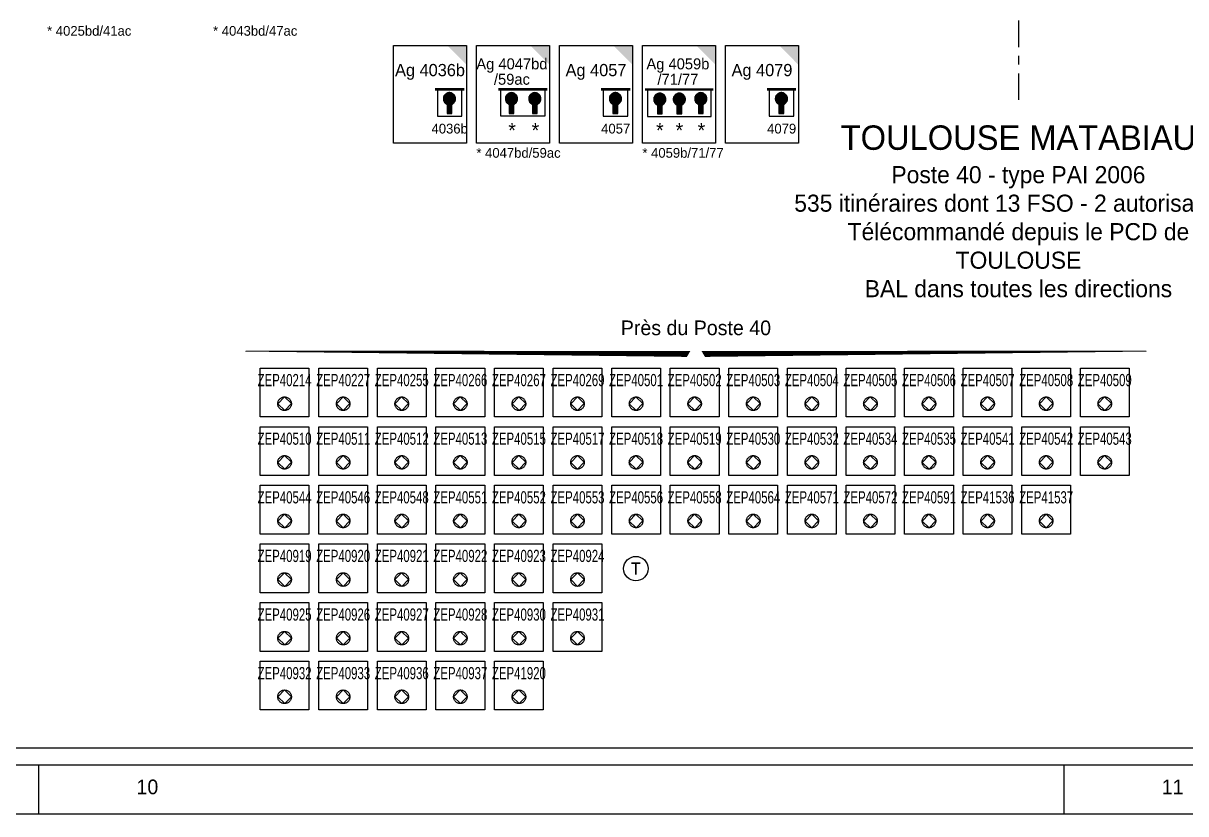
# Model space of a CAD drawing. Header units: metres. Extents: x 0 to 4410, y 0 to 594.
# Drawn here: x 1886.8 to 2124.9, y 0 to 161.8 of the extents above; entities that cross this region are included whole.
import ezdxf
from ezdxf.enums import TextEntityAlignment as Align

# ---------------------------------------------------------------- set-up
doc = ezdxf.new("R2010")
doc.units = ezdxf.units.M
doc.linetypes.add('AXES', pattern=[36, 18, -6, 6, -6])
doc.linetypes.add('CONTINU', pattern=[5000, 5000, 0])
doc.layers.add('FORMAT', color=7, linetype='Continuous')
doc.layers.add('PROFIL', color=7, linetype='Continuous')
doc.styles.add('es_norme', font='es_isocp.shx')
doc.styles.add('ISO8C1', font='es_isocp.shx')

# ---------------------------------------------------------------- blocks, each defined once
blk = doc.blocks.new('cap2c')
at = {"linetype": 'CONTINU'}
for p, q in [((-10, 5.5), (-10, 11)), ((-1, 11), (-1, 5.5)), ((-1, 5.5), (-10, 5.5))]:
    blk.add_line(p, q, dxfattribs=at)
at = {"linetype": 'CONTINU', "const_width": 0.5}
blk.add_lwpolyline([(-0.5, 11), (-10.5, 11)], dxfattribs=at)
blk = doc.blocks.new('CLEP')
for points in [[(-1.11, 0.64), (1.11, 0.64), (-1.28, 0), (1.28, 0)], [(-1.28, 0), (1.28, 0), (-1.11, -0.64), (1.11, -0.64)], [(-0.64, 1.11), (0.64, 1.11), (-1.11, 0.64), (1.11, 0.64)], [(0, 1.28), (0, 1.28), (-0.64, 1.11), (0.64, 1.11)], [(-1.11, -0.64), (1.11, -0.64), (-0.64, -1.11), (0.64, -1.11)], [(-0.64, -1.11), (0.64, -1.11), (-0.5, -1.14), (0.5, -1.14)], [(-0.5, -1.14), (0.5, -1.14), (-0.5, -3), (0.5, -3)]]:
    blk.add_solid(points)
blk = doc.blocks.new('com1c')
at = {"linetype": 'CONTINU'}
for p, q in [((0, 0), (0, 20)), ((0, 20), (15, 20)), ((15, 20), (15, 0)), ((10.98, 7.93), (10.98, 6.08)), ((11.98, 6.08), (11.98, 7.93)), ((10.98, 6.08), (11.98, 6.08)), ((15, 0), (0, 0))]:
    blk.add_line(p, q, dxfattribs=at)
blk.add_arc((11.48, 9.08), 1.25, 293.5782, 246.4218, dxfattribs=at)
at = {"linetype": 'CONTINU', "style": 'es_norme'}
for tag, height, p in [('C000', 2.5, (7.5, 13.7)), ('000', 2, (11.53, 1.96))]:
    blk.add_attdef(tag, text='', height=height, dxfattribs=at).set_placement(p, align=Align.CENTER)
blk = doc.blocks.new('cap1c')
at = {"linetype": 'CONTINU'}
for p, q in [((-6, 11), (-6, 5.5)), ((-1, 5.5), (-1, 11)), ((-6, 5.5), (-1, 5.5))]:
    blk.add_line(p, q, dxfattribs=at)
at = {"linetype": 'CONTINU', "const_width": 0.5}
blk.add_lwpolyline([(-0.5, 11), (-6.5, 11)], dxfattribs=at)
blk = doc.blocks.new('cap3c')
at = {"linetype": 'CONTINU'}
for p, q in [((-14, 11), (-14, 5.5)), ((-1, 5.5), (-1, 11)), ((-14, 5.5), (-1, 5.5))]:
    blk.add_line(p, q, dxfattribs=at)
at = {"linetype": 'CONTINU', "const_width": 0.5}
blk.add_lwpolyline([(-14.5, 11), (-0.5, 11)], dxfattribs=at)
blk = doc.blocks.new('zep')
for p, q in [((0, 10), (10, 10)), ((0, 0), (0, 10)), ((10, 10), (10, 0)), ((10, 0), (0, 0))]:
    blk.add_line(p, q)
at = {"linetype": 'CONTINU'}
blk.add_lwpolyline([(6.39, 2.72), (4.98, 4.09), (3.61, 2.68), (5.02, 1.31)], close=True, dxfattribs=at)
blk.add_circle((5, 2.7), 1.39, dxfattribs=at)
at = {"linetype": 'CONTINU', "style": 'ISO8C1', "width": 0.7}
blk.add_attdef('1L', text='', height=2.5, dxfattribs=at).set_placement((5, 6.29), align=Align.CENTER)
blk = doc.blocks.new('TEL')
blk.add_circle((0, 0), 2.5)
at = {"linetype": 'Continuous', "style": 'ISO8C1'}
blk.add_attdef('TEXTEG', text='', height=2.5, dxfattribs=at).set_placement((-4, -1), align=Align.RIGHT)
at = {"style": 'ISO8C1'}
blk.add_attdef('OO', text='', height=2.5, dxfattribs=at).set_placement((0, 0), align=Align.MIDDLE)
at = {"linetype": 'Continuous', "style": 'ISO8C1'}
blk.add_attdef('TEXTED', (4, -1), '', height=2.5, dxfattribs=at)

msp = doc.modelspace()

# ---------------------------------------------------------------- linework, layer by layer
at = {"linetype": 'AXES', "ltscale": 0.3}
msp.add_line((2090.632, 162.377), (2090.651, 144.693), dxfattribs=at)
at = {"linetype": 'CONTINU'}
for p, q in [((1962.622, 157.305), (1977.622, 157.305)), ((1962.622, 137.305), (1962.622, 157.305)), ((1977.622, 157.305), (1977.622, 137.305)), ((1979.622, 157.305), (1994.622, 157.305)), ((1979.622, 137.305), (1979.622, 157.305)), ((1994.622, 157.305), (1994.622, 137.305)), ((1996.622, 137.305), (1996.622, 157.305)), ((1996.622, 157.305), (2011.622, 157.305)), ((2011.622, 157.305), (2011.622, 137.305)), ((2013.622, 157.305), (2028.622, 157.305)), ((2013.622, 137.305), (2013.622, 157.305)), ((2028.622, 157.305), (2028.622, 137.305)), ((2030.622, 137.305), (2030.622, 157.305)), ((2030.622, 157.305), (2045.622, 157.305)), ((2045.622, 157.305), (2045.622, 137.305)), ((1986.309, 145.237), (1986.309, 143.382)), ((1986.309, 143.382), (1987.309, 143.382)), ((1987.309, 143.382), (1987.309, 145.237)), ((1991.09, 145.237), (1991.09, 143.382)), ((1991.09, 143.382), (1992.09, 143.382)), ((1992.09, 143.382), (1992.09, 145.237)), ((2016.687, 145.12), (2016.687, 143.266)), ((2016.687, 143.266), (2017.687, 143.266)), ((2017.687, 143.266), (2017.687, 145.12)), ((2020.687, 145.12), (2020.687, 143.266)), ((2020.687, 143.266), (2021.687, 143.266)), ((2021.309, 143.382), (2021.309, 145.237)), ((2021.687, 143.266), (2021.687, 145.12)), ((2025.09, 145.237), (2025.09, 143.382)), ((2025.09, 143.382), (2026.09, 143.382)), ((2026.09, 143.382), (2026.09, 145.237)), ((1977.622, 137.305), (1962.622, 137.305)), ((1994.622, 137.305), (1979.622, 137.305)), ((2011.622, 137.305), (1996.622, 137.305)), ((2028.622, 137.305), (2013.622, 137.305)), ((2045.622, 137.305), (2030.622, 137.305))]:
    msp.add_line(p, q, dxfattribs=at)
at = {"linetype": 'Continuous'}
msp.add_lwpolyline([(1930.821, 92.128, 0, 0, 0), (1932.321, 94.727, 0.2, 1.2, 0), (2023.09, 94.127, 0, 0, 0), (2024.59, 96.725, 0, 0, 0), (2026.09, 94.127, 1.2, 0.2, 0), (2116.86, 94.727, 0, 0, 0), (2118.36, 92.128, 0, 0, 0)], format="xyseb", dxfattribs=at)
at = {"linetype": 'CONTINU'}
for centre in [(1986.809, 146.382), (1991.59, 146.382), (2017.187, 146.266), (2021.187, 146.266), (2025.59, 146.382)]:
    msp.add_arc(centre, 1.25, 293.57818, 246.42182, dxfattribs=at)
at = {"linetype": 'Continuous'}
for points in [[(1977.622, 157.305), (1973.622, 157.305), (1977.622, 153.305)], [(1977.622, 157.305), (1973.622, 157.305), (1977.622, 153.305)], [(1994.622, 157.305), (1990.622, 157.305), (1994.622, 153.305)], [(2011.622, 157.305), (2007.622, 157.305), (2011.622, 153.305)], [(2028.622, 157.305), (2024.622, 157.305), (2028.622, 153.305)], [(2045.622, 157.305), (2041.622, 157.305), (2045.622, 153.305)]]:
    msp.add_solid(points, dxfattribs=at)
at = {"layer": 'FORMAT', "linetype": 'Continuous', "ltscale": 0.8}
for p, q in [((1890, 0), (1890, 10)), ((2100, 0), (2100, 10))]:
    msp.add_line(p, q, dxfattribs=at)
for points in [[(0, 0), (4410, 0), (4410, 594), (0, 594)], [(10, 10), (4400, 10), (4400, 584), (10, 584)]]:
    msp.add_lwpolyline(points, close=True, dxfattribs=at)
at = {"layer": 'PROFIL', "linetype": 'Continuous'}
msp.add_line((141.967, 13.5), (2552.917, 13.5), dxfattribs=at)

# ---------------------------------------------------------------- block references
at = {"linetype": 'Continuous'}
for name, p, values in [('com1c', (1962.622, 137.305), {'C000': 'Ag 4036b', '000': '4036b'}), ('com1c', (1996.622, 137.305), {'C000': 'Ag 4057', '000': '4057'}), ('com1c', (2030.622, 137.305), {'C000': 'Ag 4079', '000': '4079'}), ('zep', (1935.332, 81.246), {'1L': 'ZEP40214'}), ('zep', (1947.332, 81.246), {'1L': 'ZEP40227'}), ('zep', (1959.332, 81.246), {'1L': 'ZEP40255'}), ('zep', (1971.332, 81.246), {'1L': 'ZEP40266'}), ('zep', (1983.332, 81.246), {'1L': 'ZEP40267'}), ('zep', (1995.332, 81.246), {'1L': 'ZEP40269'}), ('zep', (2007.332, 81.246), {'1L': 'ZEP40501'}), ('zep', (2019.332, 81.246), {'1L': 'ZEP40502'}), ('zep', (2031.332, 81.246), {'1L': 'ZEP40503'}), ('zep', (2043.332, 81.246), {'1L': 'ZEP40504'}), ('zep', (2055.332, 81.246), {'1L': 'ZEP40505'}), ('zep', (2067.332, 81.246), {'1L': 'ZEP40506'}), ('zep', (2079.332, 81.246), {'1L': 'ZEP40507'}), ('zep', (2091.332, 81.246), {'1L': 'ZEP40508'}), ('zep', (2103.332, 81.246), {'1L': 'ZEP40509'}), ('zep', (1935.332, 69.246), {'1L': 'ZEP40510'}), ('zep', (1947.332, 69.246), {'1L': 'ZEP40511'}), ('zep', (1959.332, 69.246), {'1L': 'ZEP40512'}), ('zep', (1971.332, 69.246), {'1L': 'ZEP40513'}), ('zep', (1983.332, 69.246), {'1L': 'ZEP40515'}), ('zep', (1995.332, 69.246), {'1L': 'ZEP40517'}), ('zep', (2007.332, 69.246), {'1L': 'ZEP40518'}), ('zep', (2019.332, 69.246), {'1L': 'ZEP40519'}), ('zep', (2031.332, 69.246), {'1L': 'ZEP40530'}), ('zep', (2043.332, 69.246), {'1L': 'ZEP40532'}), ('zep', (2055.332, 69.246), {'1L': 'ZEP40534'}), ('zep', (2067.332, 69.246), {'1L': 'ZEP40535'}), ('zep', (2079.332, 69.246), {'1L': 'ZEP40541'}), ('zep', (2091.332, 69.246), {'1L': 'ZEP40542'}), ('zep', (2103.332, 69.246), {'1L': 'ZEP40543'}), ('zep', (1935.332, 57.246), {'1L': 'ZEP40544'}), ('zep', (1947.332, 57.246), {'1L': 'ZEP40546'}), ('zep', (1959.332, 57.246), {'1L': 'ZEP40548'}), ('zep', (1971.332, 57.246), {'1L': 'ZEP40551'}), ('zep', (1983.332, 57.246), {'1L': 'ZEP40552'}), ('zep', (1995.332, 57.246), {'1L': 'ZEP40553'}), ('zep', (2007.332, 57.246), {'1L': 'ZEP40556'}), ('zep', (2019.332, 57.246), {'1L': 'ZEP40558'}), ('zep', (2031.332, 57.246), {'1L': 'ZEP40564'}), ('zep', (2043.332, 57.246), {'1L': 'ZEP40571'}), ('zep', (2055.332, 57.246), {'1L': 'ZEP40572'}), ('zep', (2067.332, 57.246), {'1L': 'ZEP40591'}), ('zep', (2079.332, 57.246), {'1L': 'ZEP41536'}), ('zep', (2091.332, 57.246), {'1L': 'ZEP41537'}), ('zep', (1935.332, 45.246), {'1L': 'ZEP40919'}), ('zep', (1947.332, 45.246), {'1L': 'ZEP40920'}), ('zep', (1959.332, 45.246), {'1L': 'ZEP40921'}), ('zep', (1971.332, 45.246), {'1L': 'ZEP40922'}), ('zep', (1983.332, 45.246), {'1L': 'ZEP40923'}), ('zep', (1995.332, 45.246), {'1L': 'ZEP40924'}), ('TEL', (2012.287, 50.188), {'OO': 'T'}), ('zep', (1935.332, 33.246), {'1L': 'ZEP40925'}), ('zep', (1947.332, 33.246), {'1L': 'ZEP40926'}), ('zep', (1959.332, 33.246), {'1L': 'ZEP40927'}), ('zep', (1971.332, 33.246), {'1L': 'ZEP40928'}), ('zep', (1983.332, 33.246), {'1L': 'ZEP40930'}), ('zep', (1995.332, 33.246), {'1L': 'ZEP40931'}), ('zep', (1935.332, 21.246), {'1L': 'ZEP40932'}), ('zep', (1947.332, 21.246), {'1L': 'ZEP40933'}), ('zep', (1959.332, 21.246), {'1L': 'ZEP40936'}), ('zep', (1971.332, 21.246), {'1L': 'ZEP40937'}), ('zep', (1983.332, 21.246), {'1L': 'ZEP41920'})]:
    msp.add_blockref(name, p, dxfattribs=at).add_auto_attribs(values)
for name, p in [('cap1c', (1977.622, 137.305)), ('CLEP', (1974.103, 146.386)), ('cap2c', (1994.622, 137.305)), ('CLEP', (1986.809, 146.386)), ('CLEP', (1991.59, 146.386)), ('cap1c', (2011.622, 137.305)), ('CLEP', (2008.103, 146.386)), ('CLEP', (2025.59, 146.386)), ('cap1c', (2045.622, 137.305)), ('CLEP', (2042.103, 146.386))]:
    msp.add_blockref(name, p, dxfattribs=at)
at = {"ltscale": 2}
msp.add_blockref('cap3c', (2028.687, 137.266), dxfattribs=at)
for p in [(2017.187, 146.266), (2021.187, 146.266)]:
    msp.add_blockref('CLEP', p)

# ---------------------------------------------------------------- texts
at = {"linetype": 'Continuous', "style": 'es_norme'}
for s, p in [('* 4025bd/41ac', (1891.69, 160.285)), ('* 4043bd/47ac', (1925.69, 160.285)), ('* 4047bd/59ac', (1979.622, 135.305)), ('* 4059b/71/77', (2013.622, 135.305))]:
    msp.add_text(s, height=2, dxfattribs=at).set_placement(p, align=Align.MIDDLE_LEFT)
at = {"linetype": 'CONTINU', "style": 'es_norme'}
for s, height, p in [('Ag 4047bd', 2.2523, (1986.899, 152.4)), ('Ag 4059b', 2.2523, (2020.899, 152.4)), ('/59ac', 2.2523, (1986.899, 149.249)), ('/71/77', 2.2523, (2020.899, 149.249)), ('*', 3, (1986.93, 138.421)), ('*', 3, (1991.711, 138.421)), ('*', 3, (2017.205, 138.421)), ('*', 3, (2021.205, 138.421)), ('*', 3, (2025.711, 138.421))]:
    msp.add_text(s, height=height, dxfattribs=at).set_placement(p, align=Align.CENTER)
at = {"linetype": 'Continuous', "style": 'es_norme'}
msp.add_text('Près du Poste 40', height=3, dxfattribs=at).set_placement((2024.592, 97.084), align=Align.BOTTOM_CENTER)
at = {"linetype": 'Continuous', "insert": (2090.651, 123.313), "char_height": 5, "width": 88.78303, "attachment_point": 5, "style": 'es_norme'}
msp.add_mtext('TOULOUSE MATABIAU\\P{\\H0.7x;Poste 40 - type PAI 2006\\P535 itinéraires dont 13 FSO - 2 autorisations\\PTélécommandé depuis le PCD de TOULOUSE \\PBAL dans toutes les directions}', dxfattribs=at)
at = {"layer": 'FORMAT', "linetype": 'Continuous', "ltscale": 0.8, "style": 'es_norme'}
for s, p in [('10', (1910, 4)), ('11', (2120, 4))]:
    msp.add_text(s, height=3, dxfattribs=at).set_placement(p)

doc.saveas('drawing.dxf')
